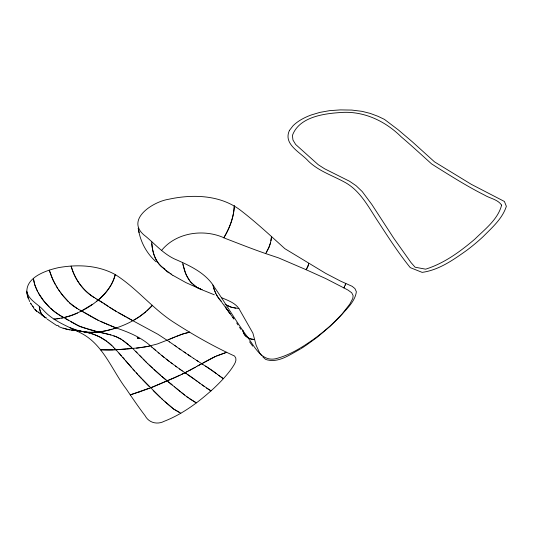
<?xml version="1.0" encoding="UTF-8"?>
<svg xmlns="http://www.w3.org/2000/svg" width="533" height="533" viewBox="0 0 533 533"><rect width="100%" height="100%" fill="white"/><g stroke="black" fill="none" stroke-linecap="round" stroke-linejoin="round"><path stroke-width="0.8" d="M270.977 240.856L271.55 236.599C261.363 227.404 251.043 218.337 240.143 209.989C220.002 194.825 192.44 194.059 168.668 199.269C152.585 201.721 123.783 220.429 145.902 236.492C155.929 244.933 164.81 255.327 177.342 260.191C191.527 266.507 206.398 273.656 214.652 287.573C225.312 302.951 234.693 319.174 245.573 334.404C254.001 344.771 261.117 363.826 277.986 358.103C290.811 354.432 302.251 347.216 313.098 339.634C322.712 332.705 331.759 324.983 340.021 316.489C346.33 309.073 354.998 301.878 356.37 291.758L354.945 288.593L352.166 286.321L340.707 281.191L325.596 273.316L284.882 248.691L271.55 236.599L270.544 242.688A21.3 12.299 -60 0 1 268.519 248.298L265.661 253.575C252.129 248.904 238.824 243.608 225.466 238.484C204.779 228.357 176.216 232.115 161.452 250.597M265.661 253.575L278.646 257.925L306.182 269.731L307.907 266.567L308.707 263.462M345.291 285.262L345.764 283.536L343.845 287.893L348.002 290.079L351.7 292.757L353.119 295.582L352.806 298.427L349.855 304.043L342.179 313.964L330.08 326.309L317.102 337.349L305.256 345.904M270.617 242.422L268.945 247.305L266.58 252.042M308.434 264.928L306.182 269.731L325.716 278.559L343.845 287.893L344.618 286.701M146.835 310.892L152.525 305.216C138.986 320.206 119.439 328.808 99.718 331.839M145.676 311.892L139.506 316.649L132.864 320.706L115.121 310.792L105.761 304.749M96.779 301.138C105.534 294.549 112.523 285.275 115.261 274.568C98.052 265.108 77.492 264.261 58.517 267.639C45.258 270.571 23.119 278.106 27.376 295.542M26.723 291.151C28.515 300.292 38.516 304.176 44.019 310.812C54.206 321.805 68.684 326.522 81.562 333.392C103.429 344.931 111.983 370.208 126.208 388.903C132.331 397.958 138.473 407.019 145.103 415.713C148.807 422.829 157.242 424.934 164.204 421.283C183.052 413.941 199.462 401.462 214.273 387.897C220.615 381.868 226.685 375.499 231.775 368.363C233.88 365.005 238.204 359.842 234.56 356.037C213.866 346.57 193.912 335.257 174.724 322.911C153.058 309.307 136.981 288.286 115.261 274.568L113.975 278.712A26.297 15.184 -60 0 1 111.097 284.915C101.183 301.338 83.361 312.151 65.213 317.322M92.489 304.276L80.21 311.698M301.138 348.555L304.643 346.323M300.432 349.002C289.919 354.572 278.113 363.633 265.687 359.422L262.756 356.804M197.803 365.865L200.741 364.212M196.504 366.591L215.405 356.484L226.745 352.26L216.491 355.984M196.57 366.551L193.512 368.25M195.165 367.33L190.221 370.035M203.02 362.94L207.963 360.241A199.835 115.375 -60 0 1 211.574 358.356L215.279 356.537M192.453 368.829L186.217 372.141M188.789 370.801L189.961 370.175M187.956 371.235L181.367 374.559M180.134 375.152L153.277 386.798L130.245 394.873L139.253 391.942M77.525 313.044L74.633 314.31A91.656 52.92 -60 0 1 70.129 315.949L61.655 318.108M175.064 377.524L184.951 372.78L186.124 373.573M174.544 377.764L150.519 387.864M168.355 339.714L174.817 336.996M169.807 339.095L181.913 334.264L189.681 332.146L183.678 333.685L175.97 336.516M168.675 339.581L157.328 343.978L147.728 346.463M149.34 388.317L139.153 391.975M113.456 328.821L116.141 327.942C129.046 332.312 141.951 337.542 151.905 347.176M112.11 329.214C103.289 331.839 93.955 333.038 84.794 331.872M149.32 346.137L137.781 347.956L118.946 349.568M146.961 346.61L143.577 347.196M59.683 318.468L54.366 319.114M141.212 347.536L142.504 347.349M140.139 347.669L136.495 348.096M56.738 318.867L63.873 317.648L68.597 320.353M137.094 352.846L132.684 348.469L126.881 348.962M53.906 319.14L55.239 319.027M126.094 349.022L114.742 349.821M117.073 349.695L118.333 349.608M134.622 371.001L115.961 349.755L109.465 350.001A232.535 134.256 -60 0 1 105.507 349.988A233.76 134.962 -60 0 1 100.384 349.728L113.342 349.888M91.39 332.299L98.432 331.999L106.16 333.725A278.359 160.713 60 0 1 110.244 334.744L116.361 336.789L121.724 339.541M88.671 332.212L90.07 332.292M87.572 332.146L83.654 331.733M261.696 355.671L259.798 353.239L256.14 345.304L252.895 333.132L238.924 308.56L231.275 307.215L225.013 304.296M73.774 330.36L68.331 329.594L63.154 328.108M75.18 330.52L77.638 330.826M77.845 330.853L71.255 330.04M79.057 331.006L85.8 332.166M84.047 331.779L76.972 330.293M69.896 329.84L66.019 329.048A52.247 30.168 60 0 1 64.64 328.628M235.846 308.227L230.996 307.135L226.652 305.289M80.476 331.193L81.709 331.399L78.937 330.8M82.388 331.519C94.101 333.205 105.267 338.528 113.442 347.176M87.119 332.485L89.91 333.158M99.758 332.292L110.911 334.951M97.073 331.673L98.432 331.999L80.063 326.549L65.346 318.481M95.394 331.24L87.399 329.041M78.324 330.647L71.355 328.288M86.226 328.701L77.971 325.643L70.922 321.772M91.336 333.598L94.214 334.531M76.059 330L73.747 329.227M63.154 328.295L58.763 326.622M72.861 328.874L70.169 327.722M113.789 335.843L115.161 336.316M94.434 334.611L100.431 337.296L106.553 341.16M201.201 289.486L196.804 287.36L192.913 284.322M214.286 294.789L203.306 290.332M112.909 326.689L116.141 327.942L98.832 320.626L84.234 312.391M110.544 325.743L111.957 326.316M221.715 297.74C227.897 300.432 234.926 302.751 238.924 308.56M109.118 325.143L106.214 323.924M115.761 336.55L121.271 339.248L128.513 344.638M105.467 323.591L100.397 321.332M46.464 318.161L43.466 316.276M46.178 318.028C41.654 316.089 39.435 311.012 39.255 306.328M97.559 320L98.832 320.626M96.24 319.32L93.475 317.868M56.898 325.676L47.217 319.14M83.361 311.925L78.544 309.32M80.157 310.199L92.402 317.235M126.208 317.015L122.064 314.723M127.587 317.801L130.225 319.254M78.604 309.353L73.447 306.115A28.416 16.403 60 0 1 69.383 302.697L63.847 296.768M131.245 319.827L157.895 334.264L169.661 341.973M121.317 314.317L118.306 312.611M116.687 311.672L109.591 307.314M60.909 315.982L63.873 317.648C49.129 309.7 36.084 295.502 33.412 278.552L34.672 284.835L37.636 291.611M57.451 325.29L58.91 326.123M95.407 298.253L105.208 304.37M96.913 299.126L103.036 302.877M196.357 402.875L189.115 398.491M180.82 413.215L173.531 408.984L163.551 400.423M95.554 298.34C83.494 291.498 74.733 279.392 71.142 266.074C74.593 278.912 82.862 290.585 94.241 297.567M179.381 412.389L173.418 408.904L165.07 401.802M195.291 402.262L186.83 396.732M59.843 315.376L54.479 311.732L50.442 308.121M77.178 308.574L69.39 302.711M172.992 275.388L185.93 282.617L202.54 290.019L196.484 287.147L190.707 282.024M205.505 366.058L206.531 366.704M193.619 358.396L202.767 364.385M172.785 275.381L164.084 268.985M201.674 363.693L211.887 370.295M206.957 366.97L217.724 374.586M187.243 374.306L194.918 379.623M196.81 360.501L198.376 361.534M193.686 358.442L188.122 354.725M107.906 306.195L104.361 303.79M44.499 316.735L41.787 314.896M43.406 316.009L41.667 314.803M190.334 356.204L183.992 351.933M185.577 353.006L179.075 348.549M169.521 341.88L176.596 346.81M122.737 340.194L132.684 348.469M165.11 269.272C155.569 263.602 152.072 251.996 151.685 241.502M180.874 349.795L176.423 346.69M174.418 345.284L175.457 346.01M179.534 368.969L180.88 369.915M182.253 370.888L170.533 362.427M182.059 370.748L189.721 375.945A142.351 82.189 60 0 1 193.439 378.55L197.55 381.541M175.37 365.991L176.67 366.924M164.65 269.018L163.578 268.246A61.068 35.258 -60 0 1 160.513 265.674C154.73 259.951 152.478 251.669 151.865 243.768M202.12 384.866L211.015 390.889L206.524 388.097M212.82 370.961L216.378 373.573M195.937 380.369L198.756 382.421M199.575 383.014L204.239 386.412M198.363 382.134L199.895 383.254M220.889 376.951L223.347 378.703L218.65 375.279M39.908 313.511L40.781 314.164M219.976 376.271L217.531 374.439M172.312 363.753L161.812 355.564M169.128 361.367L166.229 359.129M246.932 337.209L251.13 339.181L254.381 339.541L248.891 338.502L244.9 335.25A29.601 17.089 -60 0 1 242.682 330.213L243.967 333.711L245.78 336.33M167.122 271.444L169.101 272.956M165.89 270.504L167.742 271.917M188.089 397.705L184.391 394.833M184.698 395.08L179.108 390.636M183.619 394.233L181.393 392.475M168.421 381.961L170.94 383.973M171.026 384.046L174.571 386.925M172.146 384.946L161.652 376.271M180.66 391.882L176.823 388.77M178.202 389.896L175.73 387.864M39.129 312.878L37.557 311.578M107.866 342.186L111.99 345.79M38.143 312.078L39.422 313.118M163.964 357.337L153.391 348.422M174.484 386.851L175.863 387.977M151.725 347.023L155.689 350.374M170.727 273.689L171.633 274.448M163.145 377.537L153.93 369.449M163.018 377.437L165.943 379.922M158.141 352.473L159.514 353.639M160.44 375.219L149.16 364.998M35.778 310.406L36.61 311.159L35.125 309.74L36.944 311.492M129.679 345.664L131.298 347.156M152.365 368.017L147.788 363.693M163.824 400.676L154.463 391.802M161.252 398.298L162.552 399.497M160.1 397.212L138.573 375.379M156.162 261.883C146.348 253.262 140.006 241.083 138.234 228.164L139.106 232.661M35.918 310.526L33.746 308.327M147.868 363.766L145.169 361.101M153.131 390.496L154.25 391.595M135.609 351.354L146.562 362.487M68.157 301.465L62.581 295.222L58.244 289.312M141.905 357.776L139.459 355.278M113.396 347.13L114.828 348.582M149.053 386.385L145.736 382.994M143.204 359.109L144.39 360.321M114.782 348.535L115.961 349.755M145.442 382.694L142.178 379.256M49.229 306.961L43.746 300.819L38.336 292.877M139.992 376.931L141.452 378.49M118.959 353.033L121.437 355.811M139.173 376.031L132.97 369.136M136.268 372.84L137.761 374.492M221.348 301.485L219.003 298.833L216.225 294.343M221.242 301.378L217.364 296.395L214.839 291.298M122.943 357.55L124.442 359.255M131.451 367.404L125.695 360.728M191.88 283.383C186.543 277.78 184.052 270.184 182.619 262.736M42.84 315.689L40.515 312.072L39.349 307.314M33.799 307.701L31.647 304.849M63.194 295.975L60.809 292.93M32.566 306.162L33.366 307.201M221.788 302.324L229.33 312.558M249.544 341.766L252.709 346.144M227.858 310.499L230.196 313.777M232.814 317.435L233.94 319.014L225.352 306.981L226.851 309.093M189.901 281.064L186.75 275.841M59.896 291.704L56.072 285.848M239.477 327.229L241.009 329.461M30.674 303.357L31.32 304.35M236.679 322.885L238.004 324.977M57.504 288.2L53.187 280.465L49.256 270.138L51.654 276.98L55.259 284.449M30.454 302.971L31.141 304.09M29.695 301.585L27.529 296.168M185.731 273.656L186.503 275.361M215.778 293.456L213.726 288.193M185.364 272.696L183.006 264.475M214.413 290.199L212.82 285.048M28.242 298.38L26.803 292.231M234.3 205.865C233.814 217.264 229.643 228.204 223.74 237.871C229.623 228.191 233.787 217.264 234.3 205.865M501.62 205.125C497.895 219.536 484.877 229.223 474.676 239.29C460.052 251.689 444.122 263.402 425.62 269.172L415.06 267.2L410.903 262.429L393.707 238.151L371.807 204.432L362.253 191.594L356.111 185.717L349.575 181.267L324.657 168.814L318.294 164.75L295.662 144.476L292.963 140.019L292.404 135.489C299.073 117.027 323.431 113.642 340.474 112.536C363.399 110.651 385.179 120.918 401.216 136.848C411.556 145.609 421.51 154.823 431.583 163.891C439.472 168.948 447.434 173.878 455.422 178.762C464.869 184.478 474.443 190.008 484.31 194.978C490.047 198.529 497.582 199.249 501.62 205.125M289.426 130.458C282.863 144.516 300.799 152.445 308.387 161.139C318.981 171.479 333.445 175.757 346.037 182.966C361.347 191.953 369.322 208.583 378.896 222.787C388.837 238.078 398.777 253.448 410.27 267.633L422.149 272.376C438.932 270.064 453.243 259.931 466.728 250.35A286.894 165.636 0 0 0 483.111 236.645C492.012 227.638 502.406 218.717 506.35 206.298L504.411 201.467L471.319 184.338L434.562 161.899L412.329 141.805L398.324 129.905L384.426 119.379L377.93 116.281L370.202 113.402L362.054 111.344L351.8 110.078L340.434 109.898L329.581 110.657L319.867 112.396L311.325 114.948A74.014 36.257 5.4 0 0 292.903 125.921L289.426 130.458M139.24 338.535L137.707 338.515L137.221 337.702L139.24 338.535"/></g></svg>
